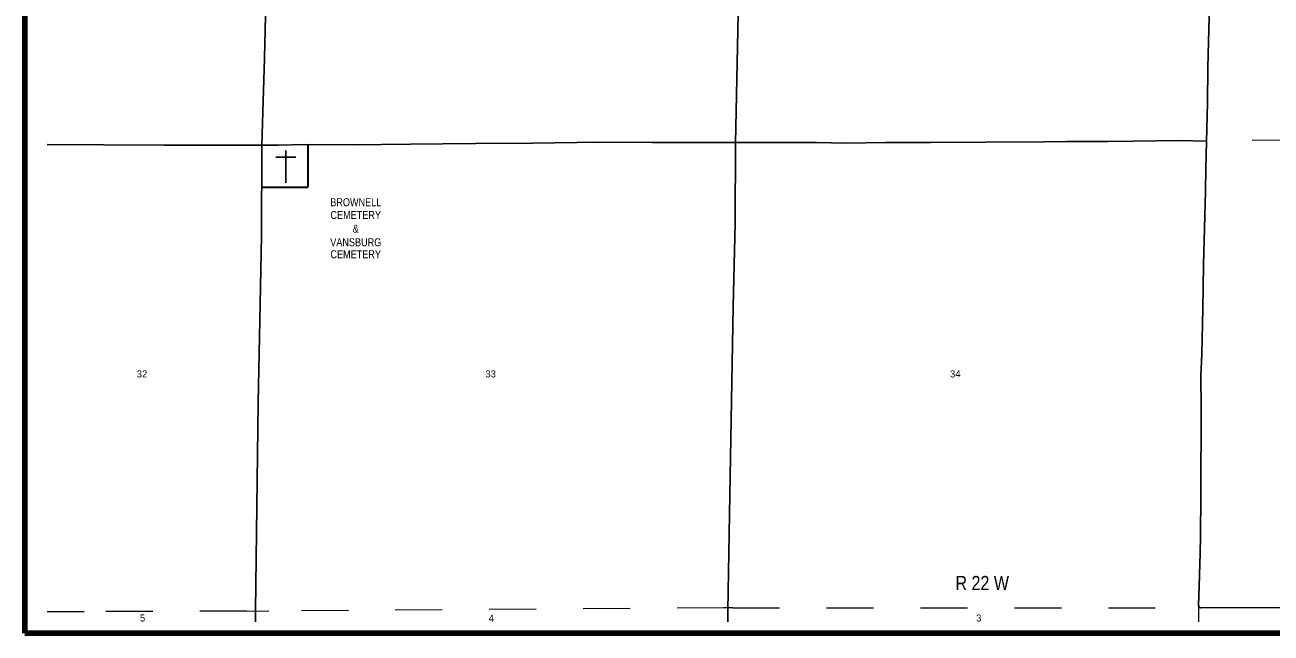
# Model space of a CAD drawing. Extents: x -43.15 to -38.38, y -11.2 to -7.26.
# Drawn here: x -43.146 to -40.492, y -11.147 to -9.852 of the extents above; entities that cross this region are included whole.
import ezdxf
from ezdxf.enums import TextEntityAlignment as Align

# ---------------------------------------------------------------- set-up
doc = ezdxf.new("R2010")
doc.units = 0
doc.header["$LTSCALE"] = 0.0068
doc.linetypes.add('DOTTED', pattern=[1.5, 0.3, -1.2])
doc.linetypes.add('MEDIUM_DASHED', pattern=[4.5, 3, -1.5])
for name, color, linetype, lineweight in [('14', 7, 'Continuous', 25), ('15', 7, 'MEDIUM_DASHED', 13), ('32', 7, 'DOTTED', 35), ('48', 7, 'Continuous', 106)]:
    doc.layers.add(name, color=color, linetype=linetype, lineweight=lineweight)
doc.layers.add('45', color=7, linetype='Continuous')
doc.layers.add('46', color=7, linetype='Continuous')

msp = doc.modelspace()

# ---------------------------------------------------------------- linework, layer by layer
at = {"layer": '14'}
for p, q in [((-42.655114, -11.1), (-42.655303, -11.123674)), ((-41.648864, -11.1), (-41.648864, -11.123674))]:
    msp.add_line(p, q, dxfattribs=at)
for points in [[(-42.655114, -11.1), (-42.649242, -10.656061), (-42.645265, -10.446212), (-42.642614, -10.301136), (-42.641667, -10.10928), (-42.639394, -10.037311), (-42.635985, -9.922727), (-42.633712, -9.832955), (-42.629545, -9.667235), (-42.627083, -9.593371), (-42.623485, -9.454924), (-42.617992, -9.228409), (-42.613636, -9.040341), (-42.608712, -8.846402), (-42.607197, -8.771402), (-42.60303, -8.593939), (-42.598106, -8.41875), (-42.595265, -8.292803), (-42.590152, -8.104356), (-42.582197, -7.780871), (-42.575568, -7.505871), (-42.570644, -7.312121)], [(-41.648864, -11.1), (-41.645644, -10.893939), (-41.637689, -10.451515), (-41.633902, -10.274621), (-41.632955, -10.103788), (-41.626515, -9.794129), (-41.620265, -9.498485), (-41.61572, -9.300758), (-41.608523, -8.935038), (-41.600758, -8.556818), (-41.595644, -8.32822), (-41.592235, -8.105114), (-41.587311, -7.919318), (-41.583712, -7.788258), (-41.580303, -7.667803), (-41.576894, -7.57822), (-41.573295, -7.467235), (-41.569318, -7.312121)], [(-40.646591, -11.088447), (-40.645076, -11.047348), (-40.642992, -10.977083), (-40.642803, -10.94072), (-40.642045, -10.855871), (-40.641098, -10.667803), (-40.641667, -10.599811), (-40.639962, -10.552462), (-40.637879, -10.455682), (-40.635985, -10.362879), (-40.632008, -10.206818), (-40.631061, -10.157197), (-40.627462, -10.017045), (-40.626894, -9.942992), (-40.621591, -9.724811), (-40.617992, -9.610038), (-40.618371, -9.548864), (-40.616288, -9.494886), (-40.613447, -9.287311), (-40.611553, -9.231629), (-40.612121, -9.18428), (-40.60947, -9.096591)], [(-43.098864, -10.107008), (-42.978598, -10.107576), (-42.849242, -10.107765), (-42.736174, -10.107955), (-42.607197, -10.108333), (-42.549432, -10.106818), (-42.448295, -10.107386), (-42.325379, -10.105871), (-42.186932, -10.104735), (-42.065152, -10.103788), (-41.924053, -10.101894), (-41.809659, -10.102083), (-41.717424, -10.102462), (-41.570833, -10.102462), (-41.460227, -10.102652), (-41.396591, -10.103788), (-41.313447, -10.102462), (-41.217424, -10.102652), (-41.100189, -10.101894), (-40.975947, -10.100947), (-40.92822, -10.1), (-40.84072, -10.100189), (-40.786174, -10.099432), (-40.688636, -10.098295), (-40.629545, -10.099432)], [(-40.641667, -11.093371), (-40.473485, -11.092614), (-40.297348, -11.090909), (-40.154167, -11.09072), (-40.022538, -11.090909), (-39.887689, -11.089583), (-39.709848, -11.089583), (-39.420455, -11.089394), (-39.310985, -11.090152)]]:
    msp.add_lwpolyline(points, dxfattribs=at)
msp.add_arc((-40.641771, -11.088611), 0.004735, 178.00542, 270.22999, dxfattribs=at)
at = {"layer": '15'}
for p, q in [((-39.632576, -10.0875), (-40.629545, -10.099432)), ((-41.638826, -11.093371), (-40.641667, -11.093371)), ((-40.646591, -11.088636), (-40.646591, -11.123674)), ((-43.020076, -11.101894), (-43.098864, -11.101894)), ((-42.673864, -11.100379), (-43.020076, -11.101894)), ((-42.673864, -11.100379), (-42.626515, -11.100189))]:
    msp.add_line(p, q, dxfattribs=at)
msp.add_lwpolyline([(-41.638826, -11.093371), (-41.657386, -11.093371), (-42.626515, -11.100189)], dxfattribs=at)
at = {"layer": '32'}
for p in [(-42.54375, -10.106818), (-42.642045, -10.197538)]:
    msp.add_line(p, (-42.54375, -10.197538), dxfattribs=at)
at = {"layer": '32', "linetype": 'Continuous', "lineweight": 25}
for p, q in [((-42.611553, -10.133712), (-42.569508, -10.133712)), ((-42.59053, -10.119508), (-42.59053, -10.188636))]:
    msp.add_line(p, q, dxfattribs=at)
at = {"layer": '48'}
msp.add_lwpolyline([(-43.146212, -11.147348), (-43.146212, -7.264773), (-39.263636, -7.264773), (-39.263636, -11.147348)], close=True, dxfattribs=at)

# ---------------------------------------------------------------- texts
at = {"layer": '32', "width": 0.85}
for s, p in [('BROWNELL', (-42.441572, -10.238068)), ('CEMETERY', (-42.441667, -10.265341)), ('&', (-42.441667, -10.294508)), ('VANSBURG', (-42.441572, -10.323485)), ('CEMETERY', (-42.441856, -10.349053)), ('CEMETERY', (-42.441667, -10.349053))]:
    msp.add_text(s, height=0.01705, dxfattribs=at).set_placement(p, align=Align.CENTER)
at = {"layer": '45'}
for s, p in [('32', (-42.89678, -10.602841)), ('33', (-42.154261, -10.602841)), ('34', (-41.164773, -10.602841)), ('5', (-42.895644, -11.122727)), ('4', (-42.15303, -11.123295)), ('3', (-41.114773, -11.122727))]:
    msp.add_text(s, height=0.01496, dxfattribs=at).set_placement(p, align=Align.CENTER)
at = {"layer": '46', "width": 0.85}
msp.add_text('R 22 W', height=0.03011, dxfattribs=at).set_placement((-41.107386, -11.055682), align=Align.CENTER)

doc.saveas('drawing.dxf')
